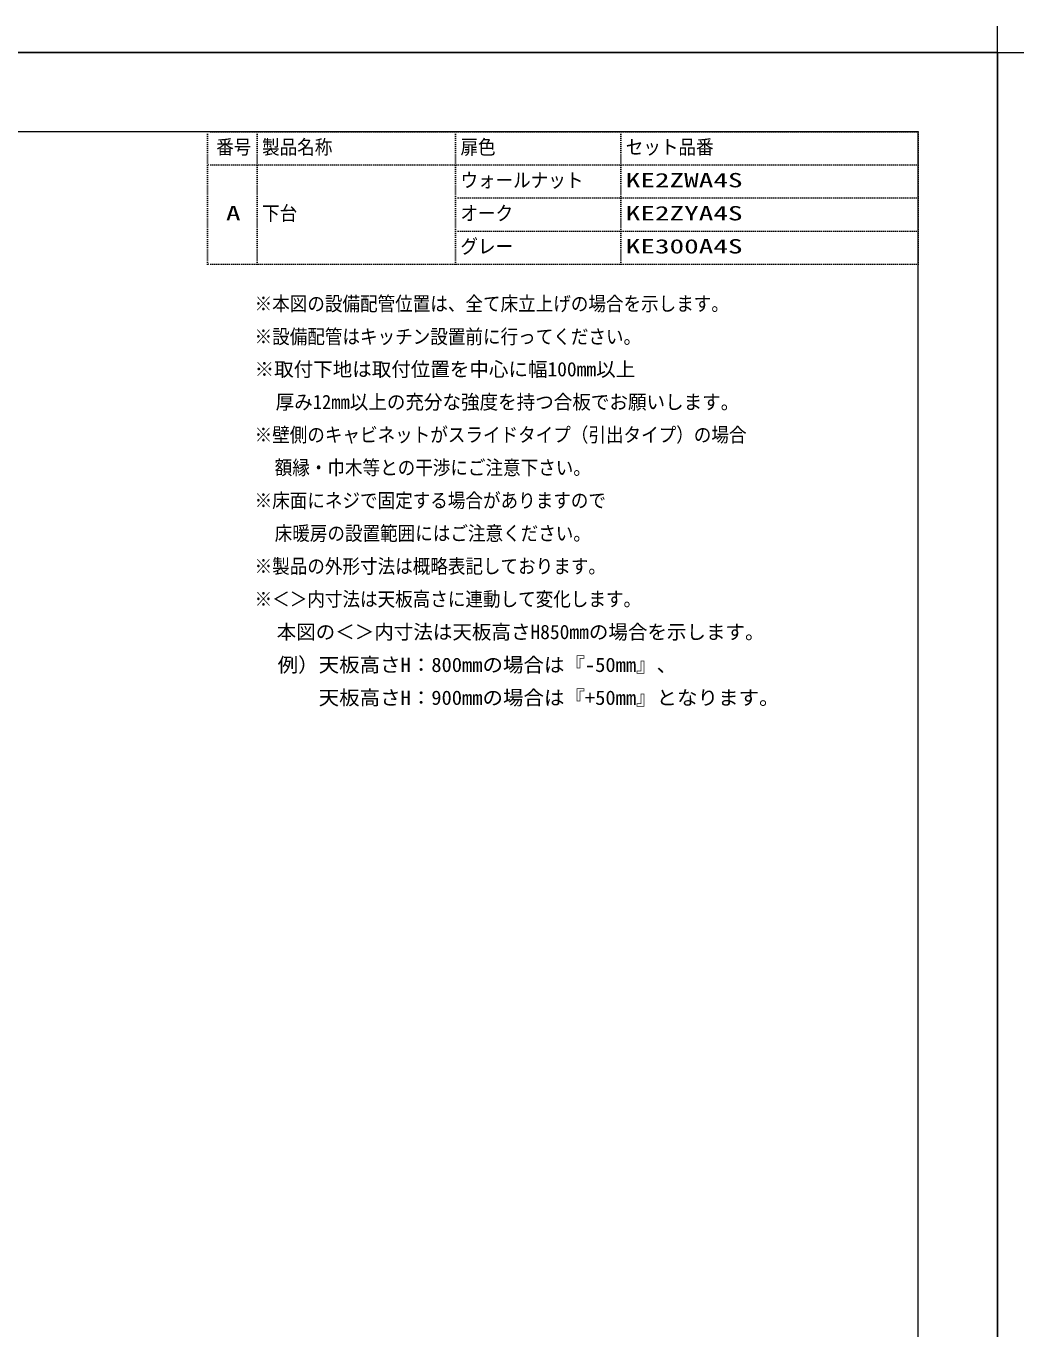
# Model space of a CAD drawing. Units: millimetres, scale not verified. Extents: x -9797 to 9797, y -4555 to 4555.
# Drawn here: x -771 to 3002, y -369 to 4555 of the extents above; entities that cross this region are included whole.
import ezdxf
from ezdxf.enums import TextEntityAlignment as Align

# ---------------------------------------------------------------- set-up
doc = ezdxf.new("R2010")
doc.units = ezdxf.units.MM
doc.header["$LTSCALE"] = 30
doc.linetypes.add('USER6', pattern=[0.26, 0.01, -0.25])
for name, color, linetype, lineweight in [('0-0_0', 7, 'Continuous', 25), ('0-3_DEFPOINTS', 7, 'Continuous', 25), ('0-6_図面枠', 3, 'Continuous', 15), ('0-9_一般', 7, 'Continuous', 5)]:
    doc.layers.add(name, color=color, linetype=linetype, lineweight=lineweight)
doc.layers.add('0-7_仕様書', color=7, linetype='Continuous')
doc.styles.add('ＭＳ ゴシック', font='')
doc.styles.get('ＭＳ ゴシック').set_extended_font_data('MS Gothic')

# ---------------------------------------------------------------- blocks, each defined once
blk = doc.blocks.new('グループ-13-1')
at = {"layer": '0-9_一般'}
for p, q in [((372249.8, -84177), (372249.8, -80193)), ((370257.8, -82185), (374241.7, -82185))]:
    blk.add_line(p, q, dxfattribs=at)

msp = doc.modelspace()

# ---------------------------------------------------------------- linework, layer by layer
at = {"layer": '0-3_DEFPOINTS'}
for p, q in [((2902.77, 4455), (-9697.23, 4455)), ((2902.77, -4455), (2902.77, 4455))]:
    msp.add_line(p, q, dxfattribs=at)
at = {"layer": '0-6_図面枠', "linetype": 'USER6'}
for p, q in [((-84.73, 3655), (-84.73, 4155)), ((2602.77, 4155), (-84.73, 4155)), ((102.77, 3655), (102.77, 4155)), ((852.77, 3655), (852.77, 4155)), ((1477.77, 3655), (1477.77, 4155)), ((2602.77, 3655), (2602.77, 4155)), ((2602.77, 4030), (-84.73, 4030)), ((2602.77, 3905), (852.77, 3905)), ((2602.77, 3780), (852.77, 3780)), ((2602.77, 3655), (-84.73, 3655))]:
    msp.add_line(p, q, dxfattribs=at)
at = {"layer": '0-6_図面枠'}
msp.add_lwpolyline([(-9397.23, -4155), (2602.77, -4155), (2602.77, 4155), (-9397.23, 4155)], close=True, dxfattribs=at)

# ---------------------------------------------------------------- block references
at = {"layer": '0-3_DEFPOINTS', "xscale": 0.05, "yscale": 0.05}
msp.add_blockref('グループ-13-1', (-15709.72, 8564.25), dxfattribs=at)

# ---------------------------------------------------------------- texts
at = {"layer": '0-0_0', "style": 'ＭＳ ゴシック'}
for s, height, width, p in [('※本図の設備配管位置は、全て床立上げの場合を示します。', 54.11, 0.9, (93.25, 3462.09)), ('※設備配管はキッチン設置前に行ってください。', 54.11, 0.9, (93.25, 3337.73)), ('\u3000厚み12mm以上の充分な強度を持つ合板でお願いします。', 54.12, 0.95, (102.77, 3090.64)), ('※壁側のキャビネットがスライドタイプ（引出タイプ）の場合', 54.11, 0.9, (93.25, 2966.75)), ('\u3000額縁・巾木等との干渉にご注意下さい。', 54.11, 0.9, (102.77, 2842.65)), ('※床面にネジで固定する場合がありますので', 54.11, 0.9, (93.25, 2718.55)), ('\u3000床暖房の設置範囲にはご注意ください。', 54.11, 0.9, (102.77, 2594.38)), ('※製品の外形寸法は概略表記しております。', 54.11, 0.9, (93.25, 2470.08)), ('※＜＞内寸法は天板高さに連動して変化します。', 54.11, 0.9, (93.25, 2345.85)), ('\u3000例）天板高さH：800mmの場合は『-50mm』、', 54.12, 1.05, (102.77, 2097.45)), ('\u3000\u3000\u3000天板高さH：900mmの場合は『+50mm』となります。', 54.12, 1.05, (102.77, 1973.25))]:
    msp.add_text(s, height=height, dxfattribs=dict(at, width=width)).set_placement(p, align=Align.BOTTOM_LEFT)
for s, p in [('※取付下地は取付位置を中心に幅100mm以上', (93.25, 3214.52)), ('\u3000本図の＜＞内寸法は天板高さH850mmの場合を示します。', (102.77, 2221.65))]:
    msp.add_text(s, height=54.12, dxfattribs=at).set_placement(p, align=Align.BOTTOM_LEFT)
at = {"layer": '0-7_仕様書', "style": 'ＭＳ ゴシック'}
for s, height, width, p in [('番号', 54.11, 0.9, (-51.92, 4053.97)), ('製品名称', 54.11, 0.9, (121.52, 4053.97)), ('扉色', 54.11, 0.9, (871.52, 4053.97)), ('セット品番', 54.11, 0.9, (1496.52, 4053.97)), ('ウォールナット', 54.11, 0.9, (871.52, 3928.97)), ('KE2ZWA4S', 54.12, 1.5, (1496.52, 3928.97)), ('A', 54.12, 1.5, (-15.09, 3803.97)), ('下台', 54.11, 0.9, (121.52, 3803.97)), ('オーク', 54.11, 0.9, (871.52, 3803.97)), ('KE2ZYA4S', 54.12, 1.5, (1496.52, 3803.97)), ('グレー', 54.11, 0.9, (871.52, 3678.97)), ('KE300A4S', 54.12, 1.5, (1496.52, 3678.97))]:
    msp.add_text(s, height=height, dxfattribs=dict(at, width=width)).set_placement(p, align=Align.BOTTOM_LEFT)

doc.saveas('drawing.dxf')
